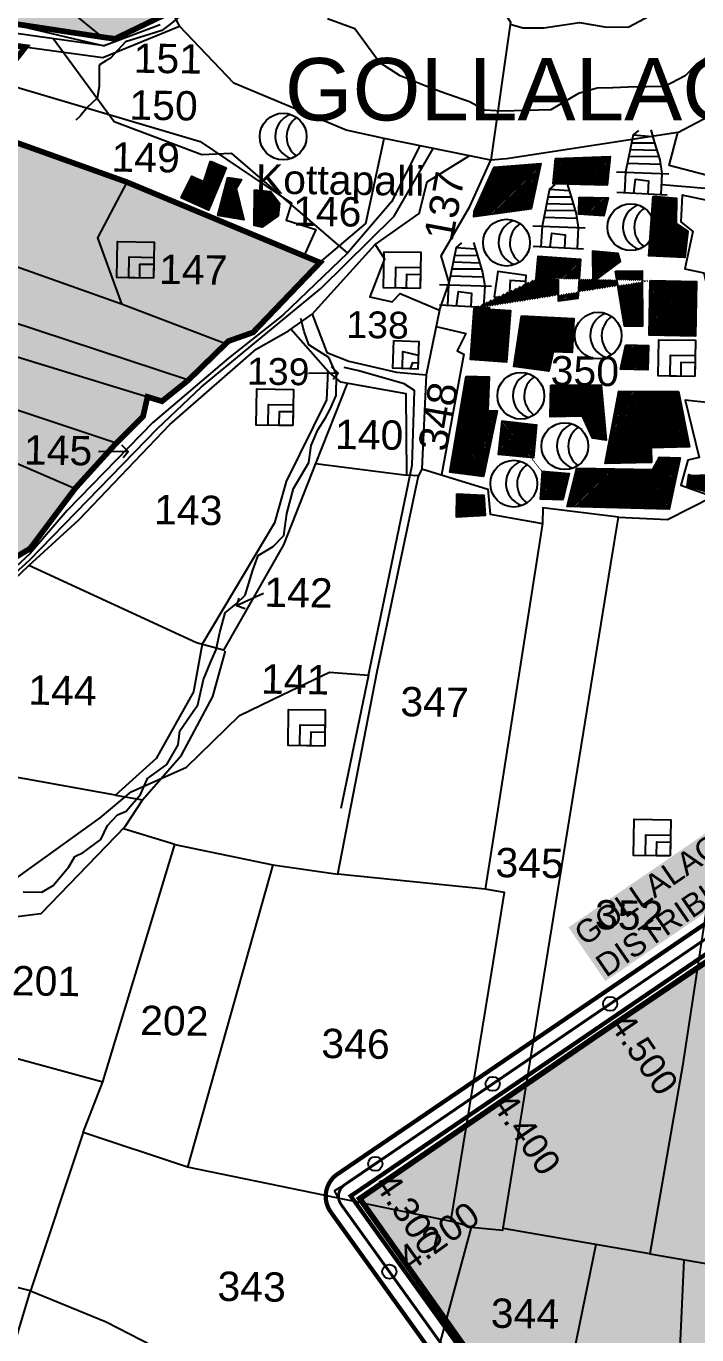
# Model space of a CAD drawing. Header units: inches. Extents: x 204181 to 273365, y 1587708 to 1600456.
# Drawn here: x 210890 to 211362, y 1594469 to 1595390 of the extents above; entities that cross this region are included whole.
import ezdxf
from ezdxf.enums import TextEntityAlignment as Align

# ---------------------------------------------------------------- set-up
doc = ezdxf.new("R2010")
doc.units = ezdxf.units.IN
doc.header["$LTSCALE"] = 15
doc.header["$MEASUREMENT"] = 0
doc.header["$PDMODE"] = 32
doc.header["$PDSIZE"] = 10
doc.linetypes.add('HIDDEN2', pattern=[0.1875, 0.125, -0.0625])
for name, color, linetype in [('CANAL1', 7, 'Continuous'), ('CSMark', 72, 'Continuous'), ('PLOTS', 7, 'Continuous'), ('PLOTS NO', 7, 'Continuous'), ('ROADS', 1, 'Continuous'), ('STREAMS', 4, 'Continuous'), ('STRUCTURE', 5, 'Continuous'), ('text2', 7, 'Continuous'), ('VILLAGE', 7, 'Continuous'), ('wells', 7, 'Continuous'), ('WUA-16', 3, 'Continuous')]:
    doc.layers.add(name, color=color, linetype=linetype)
doc.styles.add('FONT1', font='Arial')
doc.styles.get("Standard").update_dxf_attribs({"font": 'arial.ttf'})
pattern_1 = [(44.1609022, (173525.9675, 1589467.3571), (-0.713501552, 0.734712187), [])]
pattern_2 = [(45, (0, 0), (-0.088388347648, 0.088388347648), [])]

# ---------------------------------------------------------------- blocks, each defined once
blk = doc.blocks.new('GGGGGFDGG')
at = {"layer": 'PLOTS NO', "color": 0}
for points in [[(17673.9, 8953.1), (17670.6, 8947.5), (17677, 8943.1)], [(17670.6, 8947.5), (17695.6, 8952)]]:
    blk.add_lwpolyline(points, dxfattribs=at)

msp = doc.modelspace()

# ---------------------------------------------------------------- hatches: boundary and pattern name
at = {"layer": 'PLOTS NO', "true_color": 0x7aafdf}
h = msp.add_hatch(dxfattribs=at)
h.set_pattern_fill('ANSI31', color=143)
h.set_pattern_definition(pattern_2)
edge = h.paths.add_edge_path()
edge.add_line((210448.72, 1594615.7), (210419.86, 1594624.02))
edge.add_line((210419.86, 1594624.02), (210372.51, 1594660.24))
edge.add_line((210372.51, 1594660.24), (210293.58, 1594685.63))
edge.add_line((210293.58, 1594685.63), (210279.22, 1594737.35))
edge.add_line((210279.22, 1594737.35), (210296.85, 1594825.73))
edge.add_line((210296.85, 1594825.73), (210276.33, 1594858.69))
edge.add_line((210276.33, 1594858.69), (210284.36, 1594948.61))
edge.add_line((210284.36, 1594948.61), (210307.97, 1595006.87))
edge.add_line((210307.97, 1595006.87), (210302.34, 1595020.36))
edge.add_line((210302.34, 1595020.36), (210315.4, 1595074.26))
edge.add_line((210315.4, 1595074.26), (210321.59, 1595118.78))
edge.add_line((210321.59, 1595118.78), (210322.84, 1595121.31))
edge.add_line((210322.84, 1595121.31), (210336.05, 1595148.04))
edge.add_line((210336.05, 1595148.04), (210344.11, 1595164.36))
edge.add_line((210344.11, 1595164.36), (210356.77, 1595189.99))
edge.add_line((210356.77, 1595189.99), (210348.12, 1595194.27))
edge.add_line((210348.12, 1595194.27), (210383.47, 1595246.74))
edge.add_line((210383.47, 1595246.74), (210385.39, 1595249.58))
edge.add_line((210385.39, 1595249.58), (210418.52, 1595280.01))
edge.add_line((210418.52, 1595280.01), (210433.5, 1595306.9))
edge.add_line((210433.5, 1595306.9), (210441.37, 1595346.73))
edge.add_line((210441.37, 1595346.73), (210472, 1595359.11))
edge.add_line((210472, 1595359.11), (210498.41, 1595371.13))
edge.add_line((210498.41, 1595371.13), (210477.15, 1595378.46))
edge.add_line((210477.15, 1595378.46), (210458.59, 1595389.81))
edge.add_line((210458.59, 1595389.81), (210494.19, 1595448.01))
edge.add_line((210494.19, 1595448.01), (210581.9, 1595524.43))
edge.add_line((210581.9, 1595524.43), (210653.54, 1595552.28))
edge.add_line((210653.54, 1595552.28), (210656.22, 1595579.02))
edge.add_line((210656.22, 1595579.02), (210717.23, 1595598.99))
edge.add_line((210717.23, 1595598.99), (210753.44, 1595603.04))
edge.add_line((210753.44, 1595603.04), (210814.36, 1595569.56))
edge.add_line((210814.36, 1595569.56), (210838.87, 1595554.19))
edge.add_line((210838.87, 1595554.19), (210866.3, 1595536.98))
edge.add_line((210866.3, 1595536.98), (210899.21, 1595516.34))
edge.add_line((210899.21, 1595516.34), (210948.7, 1595481.5))
edge.add_line((210948.7, 1595481.5), (211007.37, 1595426.82))
edge.add_line((211007.37, 1595426.82), (210992.14, 1595400.03))
edge.add_line((210992.14, 1595400.03), (210952.37, 1595380.87))
edge.add_line((210952.37, 1595380.87), (210943.74, 1595382.06))
edge.add_line((210943.74, 1595382.06), (210815.75, 1595401.45))
edge.add_line((210815.75, 1595401.45), (210799.26, 1595387.39))
edge.add_line((210799.26, 1595387.39), (210889.55, 1595375.1))
edge.add_line((210889.55, 1595375.1), (210870.45, 1595350.64))
edge.add_line((210870.45, 1595350.64), (210847.1, 1595320.75))
edge.add_line((210847.1, 1595320.75), (210960.87, 1595280.01))
edge.add_line((210960.87, 1595280.01), (211096.69, 1595223.4))
edge.add_line((211096.69, 1595223.4), (211049.58, 1595174.23))
edge.add_line((211049.58, 1595174.23), (211032.25, 1595168.09))
edge.add_line((211032.25, 1595168.09), (211004.13, 1595140.68))
edge.add_line((211004.13, 1595140.68), (210985.52, 1595125.78))
edge.add_line((210985.52, 1595125.78), (210975.36, 1595128.89))
edge.add_line((210975.36, 1595128.89), (210972.23, 1595115.18))
edge.add_line((210972.23, 1595115.18), (210953.28, 1595096.22))
edge.add_line((210953.28, 1595096.22), (210924.51, 1595064.48))
edge.add_line((210924.51, 1595064.48), (210892.62, 1595022))
edge.add_line((210892.62, 1595022), (210877.32, 1595012.89))
edge.add_line((210877.32, 1595012.89), (210851.01, 1594984.85))
edge.add_line((210851.01, 1594984.85), (210836.08, 1594968.93))
edge.add_line((210836.08, 1594968.93), (210800.94, 1594943.09))
edge.add_line((210800.94, 1594943.09), (210773.86, 1594920.23))
edge.add_line((210773.86, 1594920.23), (210766.91, 1594914.86))
edge.add_line((210766.91, 1594914.86), (210692.85, 1594860.16))
edge.add_line((210692.85, 1594860.16), (210603.27, 1594786.45))
edge.add_line((210603.27, 1594786.45), (210530.66, 1594726.69))
edge.add_line((210530.66, 1594726.69), (210459.98, 1594635.47))
edge.add_line((210459.98, 1594635.47), (210448.82, 1594615.67))
h = msp.add_hatch(dxfattribs=at)
h.set_pattern_fill('ANSI31', color=143)
h.set_pattern_definition(pattern_2)
h.paths.add_polyline_path([(211520.51, 1593836.12), (211510.29, 1593869.42), (211493.3, 1593886.62), (211404.7, 1593974.84), (211402.75, 1593977.37), (211404.63, 1593997.31), (211413.3, 1594075.33), (211269.43, 1594355.58), (211223.82, 1594400.57), (211199.19, 1594459.29), (211124.66, 1594564.54), (211290.21, 1594678.32), (211398.48, 1594751.47), (211666.87, 1594943.02), (211644.13, 1594788.67), (211627.5, 1594685.42), (211728.8, 1594668.24), (211801.93, 1594653.4), (211801.13, 1594641.49), (211820.98, 1594568.01), (211832.23, 1594548.55), (211857.84, 1594531.6), (211878.11, 1594507.66), (211899.46, 1594476.74), (211914.92, 1594461.5), (211919.28, 1594452.4), (211956.85, 1594418.85), (211969.62, 1594334.69), (211981.68, 1594267.37), (211983.9, 1594225.6), (212009.25, 1594201.34), (212023.17, 1594166.38), (212048.52, 1594147.11), (212065.44, 1594136.49), (211976.88, 1593857), (211919.2, 1593927.46), (211870.62, 1593782.89), (211725.05, 1593837.53), (211591.07, 1593834.7)])
at = {"layer": 'VILLAGE'}
h = msp.add_hatch(dxfattribs=at)
h.set_pattern_fill('ANSI31', color=30, scale=8.193213, angle=-0.8391)
h.set_pattern_definition(pattern_1)
h.paths.add_polyline_path([(211050.72, 1595274.57), (211061.98, 1595273.32), (211068.12, 1595265.17), (211067.17, 1595256.37), (211056.01, 1595248.3), (211050.35, 1595249.45)])
h.paths.add_polyline_path([(211031.78, 1595283.25), (211041.36, 1595281.93), (211037.72, 1595275.54), (211043.18, 1595253.51), (211024.81, 1595256.54)])
h.paths.add_polyline_path([(211019.67, 1595294.66), (211030.73, 1595290.18), (211018.25, 1595260.27), (210999.13, 1595269.05), (211006.55, 1595284.12), (211015, 1595280.34)])
h = msp.add_hatch(dxfattribs=at)
h.set_pattern_fill('ANSI31', color=30, scale=8.193213, angle=-0.8391)
h.set_pattern_definition(pattern_1)
h.paths.add_polyline_path([(211262.46, 1595296.55), (211300.8, 1595298), (211298.69, 1595277.78), (211260.82, 1595278.83)])
h.paths.add_polyline_path([(211205.23, 1595259.29), (211219.32, 1595290.64), (211252.13, 1595293.03), (211245.2, 1595261.1), (211204.8, 1595255.57)])
h = msp.add_hatch(dxfattribs=at)
h.set_pattern_fill('ANSI31', color=30, scale=8.193213, angle=-0.8391)
h.set_pattern_definition(pattern_1)
h.paths.add_polyline_path([(211288.74, 1595209.65), (211308.04, 1595224.22), (211306.4, 1595229.71), (211288.44, 1595231.38)])
h.paths.add_polyline_path([(211278.91, 1595269.49), (211299.37, 1595269.01), (211296.41, 1595256.4), (211278.87, 1595257.47)])
h.paths.add_polyline_path([(211331.04, 1595270.24), (211347.57, 1595268.63), (211347.17, 1595250.94), (211355.43, 1595245.56), (211353.25, 1595227), (211328.03, 1595228.12)])
h = msp.add_hatch(dxfattribs=at)
h.set_pattern_fill('ANSI31', color=30, scale=8.193213, angle=-0.8391)
h.set_pattern_definition(pattern_1)
h.paths.add_polyline_path([(211238.35, 1595185.93), (211275.3, 1595184.05), (211274.07, 1595160), (211260.8, 1595160.67), (211257.61, 1595146.85), (211232.95, 1595150.24)])
h.paths.add_polyline_path([(211311.9, 1595165.51), (211327.85, 1595165.12), (211327.42, 1595147.78), (211308.04, 1595148.25)])
h.paths.add_polyline_path([(211304.49, 1595217.39), (211323.26, 1595217.59), (211323.67, 1595178.68), (211311, 1595178.55)], flags=17)
edge = h.paths.add_edge_path()
edge.add_line((211205.14, 1595191.18), (211230.66, 1595189.56))
edge.add_line((211230.66, 1595189.56), (211227.96, 1595153.33))
edge.add_line((211227.96, 1595153.33), (211202.47, 1595155.23))
edge.add_line((211202.47, 1595155.23), (211205.15, 1595191.18))
edge.add_line((211248.72, 1595212.12), (211250.2, 1595227.88))
edge.add_line((211250.2, 1595227.88), (211280.06, 1595225.86))
edge.add_line((211280.06, 1595225.86), (211278.18, 1595198.07))
edge.add_line((211278.18, 1595198.07), (211264.44, 1595196.26))
edge.add_line((211264.44, 1595196.26), (211264.5, 1595210.95))
edge.add_line((211264.5, 1595210.95), (211248.75, 1595212.43))
edge.add_line((211329.3, 1595210.79), (211361.66, 1595210.16))
edge.add_line((211361.66, 1595210.16), (211360.91, 1595171.67))
edge.add_line((211360.91, 1595171.67), (211328.26, 1595172.31))
edge.add_line((211328.26, 1595172.31), (211329.01, 1595210.79))
h = msp.add_hatch(dxfattribs=at)
h.set_pattern_fill('ANSI31', color=30, scale=8.193213, angle=-0.8391)
h.set_pattern_definition(pattern_1)
h.paths.add_polyline_path([(211259.01, 1595137.02), (211294.47, 1595137.01), (211298.1, 1595098.32), (211288.38, 1595099.81), (211281.38, 1595115.2), (211258.68, 1595114.86)])
h.paths.add_polyline_path([(211199.58, 1595143.44), (211215.7, 1595142.87), (211214.86, 1595119.18), (211221.27, 1595118.95), (211211.65, 1595072.72), (211188, 1595075.76)])
h.paths.add_polyline_path([(211193.03, 1595060.7), (211211.97, 1595059.68), (211212.82, 1595045.31), (211192.65, 1595044.11)])
edge = h.paths.add_edge_path()
edge.add_line((211252.7, 1595076.46), (211271.95, 1595075.01))
edge.add_line((211271.95, 1595075.01), (211267.63, 1595056.34))
edge.add_line((211267.63, 1595056.34), (211251.78, 1595056.79))
edge.add_line((211251.78, 1595056.79), (211253.26, 1595076.42))
edge.add_line((211224.32, 1595112.01), (211248.99, 1595109.29))
edge.add_line((211248.99, 1595109.29), (211246.8, 1595085.98))
edge.add_line((211246.8, 1595085.98), (211222.18, 1595088.29))
edge.add_line((211222.18, 1595088.29), (211224.78, 1595111.96))
h = msp.add_hatch(dxfattribs=at)
h.set_pattern_fill('ANSI31', color=30, scale=8.193213, angle=-0.8391)
h.set_pattern_definition(pattern_1)
h.paths.add_polyline_path([(211277.38, 1595078.78), (211330.74, 1595077.86), (211335.41, 1595086.52), (211350.02, 1595085.97), (211342.43, 1595049.81), (211270.53, 1595051.7)])
h.paths.add_polyline_path([(211306.84, 1595132.79), (211348.85, 1595132.68), (211356.52, 1595093.6), (211329.62, 1595092.99), (211329.85, 1595082.78), (211297.23, 1595082.03)])
h = msp.add_hatch(dxfattribs=at)
h.set_pattern_fill('ANSI31', color=30, scale=8.193213, angle=-0.8391)
h.set_pattern_definition(pattern_1)
h.paths.add_polyline_path([(211358.14, 1595073.41), (211404.47, 1595075.3), (211403.72, 1595058.95), (211374.86, 1595060.26), (211354.9, 1595066.05), (211356.16, 1595074.11)])

# ---------------------------------------------------------------- linework, layer by layer
at = {"layer": 'CANAL1', "color": 200, "linetype": 'ByBlock', "ltscale": 40, "const_width": 3}
for points in [[(211737.69, 1593496.18), (211539.09, 1593789.59), (211519.35, 1593811.21), (211509.42, 1593861.72, 0.150114), (211504.15, 1593871.55), (211403.18, 1593971.61, -0.228467), (211399.99, 1593980.61), (211409.62, 1594069.02, 0.148037), (211407.59, 1594079.84), (211278.09, 1594328.95), (211266.49, 1594354.27), (211220.6, 1594399.15), (211195.91, 1594458.41), (211118.29, 1594566.44), (211119.92, 1594567.46), (211506.16, 1594830.62), (211679.92, 1594955.17), (211728.21, 1595005.43), (211778.9, 1595026.88), (212032.41, 1595163.61), (212079.4, 1595177.04), (212227.93, 1595181.88, 0.16381), (212239.29, 1595186.12), (212287.47, 1595225.25)], [(211391.76, 1594071.27), (211261.91, 1594321.05), (211251.51, 1594343.73), (211208.16, 1594386.14, -0.100738), (211203.91, 1594392.42), (211180.09, 1594449.59), (211104.29, 1594555.07, -0.433224), (211109.65, 1594582.27), (211110.08, 1594582.54), (211495.84, 1594845.38)]]:
    msp.add_lwpolyline(points, format="xyb", dxfattribs=at)
at = {"layer": 'CANAL1', "color": 1, "linetype": 'HIDDEN2', "ltscale": 5, "const_width": 2}
msp.add_lwpolyline([(211399.6, 1594075.69), (211270, 1594325), (211259, 1594349), (211214.45, 1594392.58, -0.100738), (211212.22, 1594395.88), (211188, 1594454), (211111.6, 1594560.32, -0.433224), (211114.42, 1594574.64), (211115, 1594575), (211501, 1594838)], format="xyb", dxfattribs=at)
at = {"layer": 'CSMark', "linetype": 'Continuous'}
for p in [(211300.85, 1594701.63), (211218.21, 1594645.32), (211135.56, 1594589.01), (211145.49, 1594513.16)]:
    msp.add_point(p, dxfattribs=at)
at = {"layer": 'PLOTS'}
for points in [[(210284.47, 1595544.7), (210285.78, 1595502.19), (210370.8, 1595500.76), (210448.76, 1595539.26), (210490.78, 1595592.16), (210544.51, 1595555.67), (210581.9, 1595524.43), (210653.54, 1595552.28), (210656.22, 1595579.02), (210717.23, 1595598.99), (210753.44, 1595603.04), (210812.11, 1595570.97), (210869.06, 1595535.25), (210899.21, 1595516.34), (210948.7, 1595481.5), (211007.37, 1595426.82), (210992.14, 1595400.03), (210952.37, 1595380.87), (210943.74, 1595382.06), (210905.24, 1595413.81), (210857.35, 1595424.63), (210899.21, 1595516.34)], [(209904.69, 1595551.14), (210045.99, 1595485.95), (210152.34, 1595481.23), (210240.21, 1595433.15), (210304.73, 1595404.5), (210376.18, 1595410.22), (210447.03, 1595375.07), (210472, 1595359.11), (210498.41, 1595371.13), (210546.67, 1595372.96), (210585.12, 1595397.77), (210640.54, 1595406.82), (210730.37, 1595396.77), (210943.91, 1595367.7), (210997.82, 1595389.74), (210992.73, 1595400.31)], [(210657.36, 1595427.65), (210815.75, 1595401.45), (210943.74, 1595382.06)], [(211217.82, 1595413.29), (211230.73, 1595392.64), (211216.93, 1595295.43), (211141.73, 1595310.8)], [(211096.69, 1595223.4), (211128.89, 1595250.92), (211141.73, 1595310.8), (211115.21, 1595316.49), (211036.1, 1595349.67), (210997.82, 1595389.74)], [(210870.45, 1595350.64), (211012.45, 1595308.61), (211076.58, 1595265.1), (211072.91, 1595253.2), (211093.78, 1595246.75), (211085.51, 1595228.46)], [(211032.25, 1595168.09), (211004.13, 1595140.68), (210771.26, 1595217.28), (210540.7, 1595300.92), (210466.48, 1595327.85), (210437.44, 1595326.82)], [(211348.51, 1595314.99), (211383.24, 1595333.14), (211464.35, 1595320.81), (211462.14, 1595306.23), (211482.79, 1595300.04), (211484.95, 1595307.27), (211504.69, 1595301.35), (211519.59, 1595271.16), (211513.46, 1595250.97)], [(210847.1, 1595320.75), (210960.87, 1595280.01), (210940.27, 1595240.86), (210957.09, 1595194.25), (211029.05, 1595166.95), (211049.58, 1595174.23), (211096.69, 1595223.4), (211083.36, 1595229.43), (210960.87, 1595280.01)], [(211438.84, 1595278.14), (211422.75, 1595280.61), (211394.34, 1595277.99), (211342.37, 1595291.65), (211348.51, 1595314.99), (211227.89, 1595296.45), (211216.93, 1595295.43)], [(210433.5, 1595306.9), (210549.72, 1595268.82), (210821.58, 1595176.06), (210985.52, 1595125.78), (211004.13, 1595140.68)], [(210328.48, 1594429.1), (210560.4, 1594376.32), (210609.2, 1594513.3), (210455.56, 1594590.93), (210478.22, 1594637.26), (210548.37, 1594720.78), (210636.19, 1594789.25), (210700.76, 1594839.6), (210830.95, 1594952.21), (210891.87, 1595010.24), (210927.08, 1595042.22), (210991.16, 1595109.49), (211051.73, 1595162.38), (211074.52, 1595175.38), (211091.07, 1595187.11), (211135.54, 1595236.13), (211166.46, 1595257.93), (211172.1, 1595280.13), (211201.65, 1595298.55)], [(211180.74, 1595189.83), (211187.6, 1595209.14), (211181.95, 1595228.13), (211202.04, 1595262.94), (211216.93, 1595295.43)], [(210975.36, 1595128.89), (210972.23, 1595115.18), (210953.28, 1595096.22), (210741.34, 1595166.97), (210418.52, 1595280.01)], [(211306.61, 1595044.17), (211341.21, 1595042.47), (211372.97, 1595058.65), (211412.11, 1595055.9), (211419.65, 1595123.16), (211419.36, 1595170.7), (211422.52, 1595210.57), (211419.36, 1595231.68), (211410.56, 1595231.61), (211410.35, 1595258.29), (211417.28, 1595265.9), (211438.84, 1595278.14), (211483.82, 1595259.97), (211514.95, 1595250.52), (211554.86, 1595246.04), (211548.77, 1595235.55), (211532.5, 1595225.9), (211486.33, 1595241.5), (211466.47, 1595257.32), (211419.96, 1595265.85), (211417.88, 1595266.24)], [(211410.35, 1595258.29), (211351.4, 1595270.81), (211350.6, 1595251.96), (211358.89, 1595245.29), (211353.32, 1595219.02), (211366.81, 1595216.16), (211373.99, 1595184.82), (211373, 1595170.69), (211384.57, 1595173.42)], [(210769.48, 1595260.91), (210957.09, 1595194.25)], [(210383.47, 1595246.74), (210754.08, 1595128.91), (210818.55, 1595110.12), (210924.51, 1595064.48), (210953.28, 1595096.22)], [(211135.54, 1595236.13), (211142, 1595226.01), (211131.75, 1595199.22), (211147.55, 1595195.67), (211152.99, 1595201.6), (211180.74, 1595189.83), (211171.32, 1595144.48)], [(210924.51, 1595064.48), (210892.62, 1595022), (210877.32, 1595012.89), (210799.59, 1595044.64), (210523.37, 1595135.36), (210356.31, 1595190.22)], [(211091.07, 1595187.11), (211101.39, 1595159.98), (211117.04, 1595154.11), (211150.46, 1595146.34), (211171.32, 1595144.48), (211168.33, 1595078.32), (211166.08, 1595073.23), (211157.69, 1595073.66), (211157.28, 1595131), (211111.23, 1595139.13), (211102.17, 1595147.04), (211076.09, 1595176.49)], [(211178.37, 1595178.39), (211199.35, 1595173.58), (211193.16, 1595161.34), (211197.89, 1595158.95), (211182.16, 1595074.04)], [(211102.17, 1595147.04), (211101.25, 1595126.83), (211072.8, 1595069.33), (211064.65, 1595040.3), (211013.75, 1594954.72), (211007.65, 1594921.19), (210981.33, 1594874.28), (210952.85, 1594848.6), (210862.79, 1594864.83), (210779.47, 1594907.68)], [(211115.86, 1595138.32), (211093.64, 1595081.94), (211157.69, 1595073.66)], [(211373.35, 1595130.47), (211370.72, 1595124.77), (211353.62, 1595126.49), (211363.31, 1595086.25), (211355.43, 1595084.35), (211350.46, 1595066.83), (211372.97, 1595058.65)], [(211093.64, 1595081.94), (211071.06, 1595024.63), (211028.77, 1594950.58), (211009.7, 1594955.84), (210891.87, 1595010.24)], [(211168.33, 1595078.32), (211214.77, 1595063.94), (211216.5, 1595046.27), (211253.22, 1595039.77), (211221.1, 1594834.31), (211212.98, 1594782.36), (211109.21, 1594792.97)], [(210994.6, 1594813.79), (211063.54, 1594799.6), (211109.21, 1594792.97), (211137.01, 1594935.65), (211166.08, 1595073.23)], [(211504.27, 1595076.2), (211493.47, 1595041.54), (211477.08, 1595044.88), (211412.11, 1595055.9), (211379.52, 1594841.39), (211351.63, 1594657.82), (211328.81, 1594525.68), (211225.46, 1594543.53)], [(211203.26, 1594544.53), (211225.25, 1594542.28), (211301.22, 1595011.41), (211306.61, 1595044.17), (211253.47, 1595050.68), (211253.22, 1595039.77)], [(211328.81, 1594525.68), (211393.8, 1594514.46), (211446.51, 1594843.81), (211477.08, 1595044.88)], [(210952.85, 1594848.6), (210971.88, 1594845.17), (210999.28, 1594876.75), (211021.27, 1594917.95), (211030.15, 1594950.2)], [(210971.88, 1594845.17), (210959.47, 1594826.32), (210900.37, 1594765.04), (210826.56, 1594755.85), (210812.12, 1594721.26), (210752.17, 1594738.04), (210705.86, 1594757.63), (210659.04, 1594777.44), (210636.19, 1594789.25)], [(210812.12, 1594721.26), (210797.68, 1594686.65), (210943.89, 1594646.64), (210994.6, 1594813.79), (210958.44, 1594824.76)], [(211063.54, 1594799.6), (211003.53, 1594586.63), (210930.01, 1594611.08), (210943.89, 1594646.64)], [(211188.84, 1594548.4), (211217.53, 1594724.66), (211226.53, 1594779.97), (211212.98, 1594782.36)], [(210930.01, 1594611.08), (210892.93, 1594499.56), (210819.13, 1594518.13), (210741.45, 1594519.5), (210797.68, 1594686.65)], [(210737.69, 1594508.31), (210869.14, 1594420.82), (210892.93, 1594499.56), (210946.34, 1594477.86), (210987.23, 1594456.82), (211073.95, 1594433.43), (211166.55, 1594408.44), (211194.59, 1594512.37), (211203.26, 1594544.53), (211189.16, 1594548.34), (211003.53, 1594586.63)], [(211290.73, 1594532.26), (211251.86, 1594342.16), (211232.49, 1594226.99), (211269.66, 1594220.74), (211297.95, 1594147.06), (211289.19, 1594081.67), (211378.62, 1594089.92), (211354.23, 1594263.89)], [(211544.92, 1594476.23), (211563.62, 1594472.64), (211522.21, 1594286.15), (211515.68, 1594251.76), (211458.55, 1594241.04), (211354.23, 1594263.89), (211343.86, 1594325.09), (211352.77, 1594521.54)]]:
    msp.add_lwpolyline(points, dxfattribs=at)
at = {"layer": 'ROADS', "color": 1}
for points in [[(211337.18, 1595278.34), (211412.07, 1595271.99), (211451.72, 1595268.63), (211510.45, 1595244.84), (211621.02, 1595235.48), (211769.52, 1595226), (211877.29, 1595230.13), (211993.65, 1595240.9), (212049.55, 1595246.08), (212121.34, 1595292.92), (212166.06, 1595322.1), (212230.54, 1595383.05), (212319.22, 1595445.06), (212377.97, 1595475.64), (212464.56, 1595529.63), (212496.62, 1595547.28), (212602.52, 1595629.57), (212614.94, 1595634.25)], [(209902.3, 1595571.04), (210052.25, 1595493.4), (210146.31, 1595492.95), (210276.17, 1595426.81), (210306.53, 1595411.34), (210385.3, 1595417.93), (210475.7, 1595374.5), (210546.06, 1595381.35), (210588.44, 1595406.05), (210655.72, 1595420.59), (210875.12, 1595392.45), (210944.94, 1595375.96)], [(210984.19, 1595390.76), (210944.94, 1595375.96), (210829.24, 1595392.11)], [(210909.15, 1595380.96), (210951.94, 1595322.6), (211013.67, 1595299.42), (211034.2, 1595300.29)], [(211166.93, 1595305.65), (211146.99, 1595266.06), (211115.96, 1595229.97), (211070.55, 1595186.33), (211032.44, 1595156.22), (210979.21, 1595110.9), (210918.8, 1595048.77), (210892.7, 1595018.51), (210837.93, 1594967.65), (210773.14, 1594914.67), (210667.7, 1594828.78), (210557.65, 1594742.47), (210518.63, 1594704.31), (210447.81, 1594606.45), (210402.07, 1594543.97), (210316.25, 1594458.6), (210271.33, 1594409.82), (210200.78, 1594308.34), (210183.24, 1594266.6), (210113.67, 1594165.78)], [(210122.69, 1594165.81), (210204.43, 1594288.6), (210233.31, 1594347.05), (210277.01, 1594410.18), (210332.11, 1594468.01), (210412.81, 1594549.16), (210452.57, 1594603.2), (210491.94, 1594664.2), (210539.46, 1594715.48), (210580.54, 1594752.45), (210693.52, 1594842.26), (210807.75, 1594937.5), (210892.24, 1595014.02), (210982.37, 1595106.63), (211013.38, 1595135.91), (211097.24, 1595205.1), (211148.91, 1595256.16), (211176.39, 1595303.72)], [(211034.2, 1595300.29), (211115.94, 1595229.99)], [(210476.9, 1594640.89), (210514.05, 1594669.12), (210561.3, 1594705.03), (210601.83, 1594723.74), (210674.38, 1594732.69), (210723.38, 1594738.73), (210765.82, 1594758.28), (210838.15, 1594782.44), (210884.32, 1594790.97), (210941.99, 1594832.51), (210963.77, 1594850.89), (211002.7, 1594868.25), (211040.02, 1594904.53), (211070.15, 1594919.03), (211103.29, 1594934.99), (211130.82, 1594933.09), (211141.76, 1594985.68), (211161.51, 1595080.7), (211163.12, 1595133.31), (211155.85, 1595138), (211124.07, 1595147.08), (211113.58, 1595149.6)], [(211130.82, 1594933.09), (211111.28, 1594839.09)]]:
    msp.add_lwpolyline(points, dxfattribs=at)
at = {"layer": 'STREAMS'}
for points in [[(211056.85, 1595428.08), (211049.35, 1595425.17), (211048.46, 1595424.48), (211041.95, 1595416.94), (211034.78, 1595412.26), (211028.18, 1595409.87), (211013.97, 1595409.54), (211011.06, 1595405.15), (211000.87, 1595399.98), (210998.7, 1595397.35), (210990.97, 1595391.07), (210985.4, 1595386.72), (210976.48, 1595383.83), (210959.8, 1595378.7), (210949.34, 1595367.32), (210946.11, 1595365.42), (210941.63, 1595362.47), (210941.27, 1595361.94), (210941.41, 1595347.21), (210939.87, 1595339.07), (210932.85, 1595332.61), (210927.96, 1595326.47), (210924.91, 1595323.67)], [(211230.48, 1595391.17), (211239.33, 1595388.59), (211254.23, 1595388.6), (211279.18, 1595392.45), (211298.47, 1595389.06), (211314.04, 1595389.28), (211335.55, 1595400.74)], [(211372.56, 1595369.96), (211361.31, 1595362.85), (211353.69, 1595354.78), (211339.26, 1595347.27), (211313.56, 1595346.74), (211302.64, 1595346.44), (211291.72, 1595346.15), (211278.48, 1595342.48), (211258.98, 1595330.95), (211224.64, 1595329.86), (211212.6, 1595330.72), (211201.77, 1595336.56), (211181.64, 1595343.67), (211170.78, 1595347.69), (211153.05, 1595354.75), (211138.64, 1595364.28), (211121.25, 1595387.94), (211102.03, 1595395.04)]]:
    msp.add_lwpolyline(points, dxfattribs=at)
at = {"layer": 'STREAMS', "color": 4}
msp.add_lwpolyline([(210887.88, 1594780.37), (210901, 1594780.17), (210908.88, 1594785.05), (210920, 1594798), (210924.17, 1594805.43), (210930.14, 1594808.16), (210942.46, 1594817.34), (210947.29, 1594827.26), (210954.27, 1594834.65), (210960.25, 1594837.37), (210970.42, 1594849.09), (210975.27, 1594860.25), (210988.84, 1594870.05), (210996.85, 1594883.98), (210998.07, 1594893.76), (211005.41, 1594904.26), (211010.83, 1594911.99), (211014.84, 1594930.04), (211019.7, 1594941.83), (211023.59, 1594951.14), (211026.26, 1594962.96), (211029.9, 1594976.96), (211037.8, 1594983.08), (211044.14, 1594989.24), (211049.39, 1595006.95), (211053.29, 1595017.2), (211063.7, 1595023.6), (211071.3, 1595031.29), (211073.42, 1595046.74), (211078.06, 1595064.47), (211088.95, 1595082.73), (211090.37, 1595094.57), (211095.22, 1595105.74), (211100.65, 1595114.09), (211103.86, 1595120.29), (211108.07, 1595129.9), (211108.28, 1595144.57), (211102.83, 1595156.52), (211088.91, 1595165.46), (211085.61, 1595174.87), (211083.24, 1595183.96)], dxfattribs=at)
at = {"layer": 'text2', "linetype": 'Continuous'}
msp.add_lwpolyline([(212281.79, 1595232.23), (212231, 1595190.99), (212078, 1595186), (212029, 1595172), (211775, 1595035), (211723, 1595013), (211674, 1594962), (211501, 1594838), (211115, 1594575), (211107, 1594570), (211111.09, 1594561.03), (211188, 1594454), (211213, 1594394), (211259, 1594349), (211270, 1594325), (211270, 1594325), (211401, 1594073), (211390, 1593972), (211500, 1593863), (211511, 1593807), (211532, 1593784), (211731, 1593490)], dxfattribs=at)
at = {"layer": 'VILLAGE', "color": 5}
for points in [[(211320.78, 1595316.43), (211316.99, 1595313.19), (211311.69, 1595286.98), (211310.93, 1595272.59)], [(211316.99, 1595313.19), (211330.71, 1595312.19)], [(211329.32, 1595316.8), (211332.11, 1595307.58), (211335.71, 1595295.69), (211337.15, 1595286.09), (211336.37, 1595271.25)], [(211314.94, 1595303.07), (211333.64, 1595302.51)], [(211315.9, 1595307.78), (211332.11, 1595307.58)], [(211312.97, 1595293.33), (211336.17, 1595292.59)], [(211313.96, 1595298.2), (211334.98, 1595298.09)], [(211305.25, 1595287.2), (211342.03, 1595285.92)], [(211317.39, 1595272.25), (211318.64, 1595282.19), (211327.89, 1595281.03), (211327.4, 1595271.72)], [(211261.97, 1595278.41), (211258.18, 1595275.17), (211252.87, 1595248.96), (211252.11, 1595234.57)], [(211258.18, 1595275.17), (211271.9, 1595274.16)], [(211270.51, 1595278.77), (211273.3, 1595269.55), (211276.89, 1595257.67), (211278.34, 1595248.07), (211277.56, 1595233.23)], [(211305.41, 1595272.88), (211340.95, 1595271.01)], [(211256.13, 1595265.05), (211274.83, 1595264.49)], [(211257.09, 1595269.76), (211273.3, 1595269.55)], [(211254.16, 1595255.31), (211277.36, 1595254.57)], [(211255.15, 1595260.18), (211276.17, 1595260.07)], [(211246.44, 1595249.18), (211283.22, 1595247.9)], [(211258.57, 1595234.23), (211259.83, 1595244.17), (211269.08, 1595243.01), (211268.59, 1595233.7)], [(211196.16, 1595237.24), (211192.38, 1595234), (211187.07, 1595207.78), (211186.31, 1595193.4)], [(211204.7, 1595237.6), (211207.5, 1595228.38), (211211.09, 1595216.5), (211212.54, 1595206.9), (211211.75, 1595192.05)], [(211246.6, 1595234.86), (211282.14, 1595232.98)], [(211191.28, 1595228.59), (211207.5, 1595228.38)], [(211192.38, 1595234), (211206.1, 1595232.99)], [(211189.34, 1595219), (211210.37, 1595218.9)], [(211190.33, 1595223.87), (211209.03, 1595223.32)], [(211180.64, 1595208.01), (211217.42, 1595206.73)], [(211188.36, 1595214.13), (211211.56, 1595213.4)], [(211192.77, 1595193.05), (211194.02, 1595203), (211203.28, 1595201.83), (211202.79, 1595192.53)], [(211180.8, 1595193.69), (211216.33, 1595191.81)]]:
    msp.add_lwpolyline(points, dxfattribs=at)
at = {"layer": 'VILLAGE', "color": 30}
for points in [[(211019.67, 1595294.66), (211030.73, 1595290.18), (211018.25, 1595260.27), (210999.13, 1595269.05), (211006.55, 1595284.12), (211015, 1595280.34), (211019.67, 1595294.66)], [(211205.23, 1595259.29), (211219.32, 1595290.64), (211252.13, 1595293.03), (211245.2, 1595261.1), (211204.8, 1595255.57), (211205.23, 1595259.29)], [(211262.46, 1595296.55), (211300.8, 1595298), (211298.69, 1595277.78), (211260.82, 1595278.83), (211262.46, 1595296.55)], [(211031.78, 1595283.25), (211041.36, 1595281.93), (211037.72, 1595275.54), (211043.18, 1595253.51), (211024.81, 1595256.54), (211031.78, 1595283.25)], [(211050.72, 1595274.57), (211061.98, 1595273.32), (211068.12, 1595265.17), (211067.17, 1595256.37), (211056.01, 1595248.3), (211050.35, 1595249.45), (211050.72, 1595274.57)], [(211278.91, 1595269.49), (211299.37, 1595269.01), (211296.41, 1595256.4), (211278.87, 1595257.47), (211278.91, 1595269.49)], [(211331.04, 1595270.24), (211347.57, 1595268.63), (211347.17, 1595250.94), (211355.43, 1595245.56), (211353.25, 1595227), (211328.03, 1595228.12), (211331.04, 1595270.24)], [(211248.72, 1595212.12), (211250.2, 1595227.88), (211280.06, 1595225.86), (211278.18, 1595198.07), (211264.44, 1595196.26), (211264.5, 1595210.95), (211248.75, 1595212.43)], [(211288.74, 1595209.65), (211308.04, 1595224.22), (211306.4, 1595229.71), (211288.44, 1595231.38), (211288.74, 1595209.65)], [(211304.49, 1595217.39), (211323.26, 1595217.59), (211323.67, 1595178.68), (211311, 1595178.55), (211304.49, 1595217.39)], [(211329.3, 1595210.79), (211361.66, 1595210.16), (211360.91, 1595171.67), (211328.26, 1595172.31), (211329.01, 1595210.79)], [(211205.14, 1595191.18), (211230.66, 1595189.56), (211227.96, 1595153.33), (211202.47, 1595155.23), (211205.15, 1595191.18)], [(211238.35, 1595185.93), (211275.3, 1595184.05), (211274.07, 1595160), (211260.8, 1595160.67), (211257.61, 1595146.85), (211232.95, 1595150.24), (211238.35, 1595185.93)], [(211311.9, 1595165.51), (211327.85, 1595165.12), (211327.42, 1595147.78), (211308.04, 1595148.25), (211311.9, 1595165.51)], [(211199.58, 1595143.44), (211215.7, 1595142.87), (211214.86, 1595119.18), (211221.27, 1595118.95), (211211.65, 1595072.72), (211188, 1595075.76), (211199.58, 1595143.44)], [(211259.01, 1595137.02), (211294.47, 1595137.01), (211298.1, 1595098.32), (211288.38, 1595099.81), (211281.38, 1595115.2), (211258.68, 1595114.86), (211259.01, 1595137.02)], [(211306.84, 1595132.79), (211348.85, 1595132.68), (211356.52, 1595093.6), (211329.62, 1595092.99), (211329.85, 1595082.78), (211297.23, 1595082.03), (211306.84, 1595132.79)], [(211224.32, 1595112.01), (211248.99, 1595109.29), (211246.8, 1595085.98), (211222.18, 1595088.29), (211224.78, 1595111.96)], [(211277.38, 1595078.78), (211330.74, 1595077.86), (211335.41, 1595086.52), (211350.02, 1595085.97), (211342.43, 1595049.81), (211270.53, 1595051.7), (211277.38, 1595078.78)], [(211252.7, 1595076.46), (211271.95, 1595075.01), (211267.63, 1595056.34), (211251.78, 1595056.79), (211253.26, 1595076.42)], [(211358.14, 1595073.41), (211404.47, 1595075.3), (211403.72, 1595058.95), (211374.86, 1595060.26), (211354.9, 1595066.05), (211356.16, 1595074.11), (211358.14, 1595073.41)], [(211193.03, 1595060.7), (211211.97, 1595059.68), (211212.82, 1595045.31), (211192.65, 1595044.11), (211193.03, 1595060.7)]]:
    msp.add_lwpolyline(points, dxfattribs=at)
at = {"layer": 'wells', "color": 0}
for points in [[(210979.54, 1595212.42), (210953.76, 1595212.79), (210954.13, 1595238.23), (210979.92, 1595237.85)], [(210979.54, 1595212.42), (210962.14, 1595212.67), (210962.35, 1595227.32), (210979.76, 1595227.06)], [(211167.24, 1595205.25), (211141.46, 1595205.63), (211141.83, 1595231.06), (211167.61, 1595230.68)], [(210979.54, 1595212.42), (210969.85, 1595212.56), (210969.99, 1595222.36), (210979.69, 1595222.22)], [(211167.24, 1595205.25), (211149.83, 1595205.5), (211150.05, 1595220.15), (211167.45, 1595219.89)], [(211167.24, 1595205.25), (211157.54, 1595205.39), (211157.69, 1595215.19), (211167.38, 1595215.05)], [(211360.37, 1595143.25), (211334.59, 1595143.63), (211334.96, 1595169.06), (211360.74, 1595168.68)], [(211360.37, 1595143.25), (211342.96, 1595143.5), (211343.18, 1595158.15), (211360.58, 1595157.89)], [(211360.37, 1595143.25), (211350.67, 1595143.39), (211350.82, 1595153.19), (211360.51, 1595153.05)], [(211077.66, 1595108.65), (211051.88, 1595109.03), (211052.25, 1595134.46), (211078.03, 1595134.08)], [(211077.66, 1595108.65), (211060.25, 1595108.91), (211060.46, 1595123.55), (211077.87, 1595123.29)], [(211077.66, 1595108.65), (211067.96, 1595108.79), (211068.1, 1595118.59), (211077.8, 1595118.45)], [(211099.99, 1594883.11), (211074.21, 1594883.49), (211074.58, 1594908.93), (211100.36, 1594908.55)], [(211099.99, 1594883.11), (211082.58, 1594883.37), (211082.79, 1594898.01), (211100.2, 1594897.76)], [(211099.99, 1594883.11), (211090.29, 1594883.26), (211090.43, 1594893.06), (211100.13, 1594892.91)], [(211343.09, 1594805.76), (211317.3, 1594806.14), (211317.68, 1594831.57), (211343.46, 1594831.2)], [(211343.09, 1594805.76), (211325.68, 1594806.02), (211325.89, 1594820.66), (211343.3, 1594820.41)], [(211343.09, 1594805.76), (211333.39, 1594805.9), (211333.53, 1594815.7), (211343.23, 1594815.56)]]:
    msp.add_lwpolyline(points, close=True, dxfattribs=at)
for points in [[(211240.7, 1595197.34), (211241.7, 1595214.29), (211221.74, 1595217.2), (211219.13, 1595199.29), (211240.7, 1595197.34)], [(211229.91, 1595198.32), (211230.66, 1595210.95)], [(211230.09, 1595210.98), (211241.46, 1595210.32)], [(211148.6, 1595168.54), (211166.17, 1595167.93), (211165.5, 1595148.45), (211147.95, 1595149.06), (211148.6, 1595168.54)], [(211154.63, 1595148.83), (211154.99, 1595160.89), (211165.84, 1595158.19)], [(211160.44, 1595148.63), (211161.91, 1595153.06), (211165.65, 1595152.93)]]:
    msp.add_lwpolyline(points, dxfattribs=at)
for centre in [(211070.78, 1595312.07), (211315.38, 1595248.3), (211227.86, 1595237.4), (211292.42, 1595172), (211237.96, 1595129.65), (211268.93, 1595094.17), (211232.99, 1595067.8)]:
    msp.add_circle(centre, 16.47, dxfattribs=at)
for centre, start, end in [((211081.66, 1595312.26), 110.32567, 251.74897), ((211089.62, 1595311.86), 124.24954, 234.51316), ((211326.25, 1595248.5), 110.32567, 251.74897), ((211334.21, 1595248.1), 124.24954, 234.51316), ((211238.74, 1595237.6), 110.32567, 251.74897), ((211246.69, 1595237.2), 124.24954, 234.51316), ((211303.3, 1595172.19), 110.32567, 251.74897), ((211311.25, 1595171.79), 124.24954, 234.51316), ((211248.84, 1595129.85), 110.32567, 251.74897), ((211256.79, 1595129.45), 124.24954, 234.51316), ((211279.81, 1595094.37), 110.32567, 251.74897), ((211287.76, 1595093.97), 124.24954, 234.51316), ((211243.87, 1595068), 110.32567, 251.74897), ((211251.82, 1595067.6), 124.24954, 234.51316)]:
    msp.add_arc(centre, 16.47, start, end, dxfattribs=at)
at = {"layer": 'WUA-16', "color": 17, "const_width": 4}
for points in [[(210992.14, 1595400.03), (210952.37, 1595380.87), (210943.74, 1595382.06), (210815.75, 1595401.45)], [(210799.26, 1595387.39), (210889.55, 1595375.1), (210870.45, 1595350.64)], [(210847.1, 1595320.75), (210960.87, 1595280.01), (211096.69, 1595223.4), (211049.58, 1595174.23), (211032.25, 1595168.09), (211004.13, 1595140.68), (210985.52, 1595125.78), (210975.36, 1595128.89), (210972.23, 1595115.18), (210953.28, 1595096.22), (210924.51, 1595064.48), (210892.62, 1595022), (210877.32, 1595012.89)], [(211413.3, 1594075.33), (211269.43, 1594355.58), (211223.82, 1594400.57), (211199.19, 1594459.29), (211124.66, 1594564.54), (211290.21, 1594678.32), (211398.48, 1594751.47)]]:
    msp.add_lwpolyline(points, dxfattribs=at)

# ---------------------------------------------------------------- block references
at = {"layer": 'PLOTS NO', "xscale": 0.819321265613961, "yscale": 0.819321265613961, "zscale": 0.819321265613961}
for p, rotation in [((226599.35, 1599984.03), 170.4917269611351), ((226451.75, 1599928.92), 170.4917269611351), ((198823.59, 1584297.61), 14.32207109785846)]:
    msp.add_blockref('GGGGGFDGG', p, dxfattribs=dict(at, rotation=rotation))

# ---------------------------------------------------------------- texts
at = {"layer": 'CSMark', "color": 1, "linetype": 'Continuous', "style": 'FONT1'}
for s, rotation, p in [('4.500', 304.26845, (211307.04, 1594692.54)), ('4.400', 304.26845, (211224.4, 1594636.23)), ('4.300', 304.26845, (211141.76, 1594579.92)), ('4.200', 35.69911, (211154.43, 1594519.58))]:
    msp.add_text(s, height=18, rotation=rotation, dxfattribs=at).set_placement(p, align=Align.MIDDLE_LEFT)
at = {"layer": 'PLOTS', "color": 1}
msp.add_text('GOLLALAGUDUR', height=43.9148, dxfattribs=at).set_placement((211071.96, 1595323.43))
at = {"layer": 'PLOTS NO'}
for s, height, rotation, p in [('151', 20.633, 359.1609, (210965.46, 1595357.05)), ('150', 20.633, 359.1609, (210962.48, 1595324.02)), ('149', 20.633, 359.1609, (210949.88, 1595287.43)), ('Kottapalli', 20.633, 359.1609, (211051.45, 1595272.06)), ('137', 20.633, 79.46266, (211189.89, 1595237.57)), ('146', 20.633, 359.1609, (211077.59, 1595249.38)), ('147', 20.633, 359.1609, (210983.4, 1595208.43)), ('138', 18.872, 359.1609, (211115.1, 1595170.43)), ('139', 18.872, 359.1609, (211045.2, 1595137.6)), ('350', 20.633, 359.1609, (211258.85, 1595137.06)), ('348', 20.633, 80.31086, (211185.85, 1595089.63)), ('140', 20.633, 359.1609, (211107.08, 1595092.24)), ('145', 20.633, 359.1609, (210888.25, 1595081.31)), ('143', 20.633, 359.1609, (210979.84, 1595039.24)), ('142', 20.633, 359.1609, (211057.36, 1594981.16)), ('141', 20.633, 359.1609, (211054.98, 1594920.02)), ('144', 20.633, 359.1609, (210891.33, 1594912.28)), ('347', 20.633, 359.1609, (211153.11, 1594904.16)), ('345', 20.633, 359.1609, (211219.99, 1594790.86)), ('352', 20.633, 359.1609, (211290.03, 1594754.14)), ('201', 20.633, 359.1609, (210879.78, 1594707.7)), ('202', 20.633, 359.1609, (210970.05, 1594679.8)), ('346', 20.633, 359.1609, (211097.53, 1594663.56)), ('343', 20.633, 359.1609, (211024.46, 1594492.64)), ('344', 20.633, 359.1609, (211216.75, 1594473.71))]:
    msp.add_text(s, height=height, rotation=rotation, dxfattribs=at).set_placement(p)
at = {"layer": 'STRUCTURE', "color": 5, "insert": (211273.73, 1594755.06), "char_height": 16, "width": 284.9366, "attachment_point": 1, "rotation": 34.45904, "bg_fill": 1, "box_fill_scale": 1.1, "bg_fill_color": 7, "bg_fill_true_color": 16777215, "bg_fill_transparency": 0}
msp.add_mtext('{\\C1;GOLLALAGUDURU DISTRIBUTORY}', dxfattribs=at)

doc.saveas('drawing.dxf')
